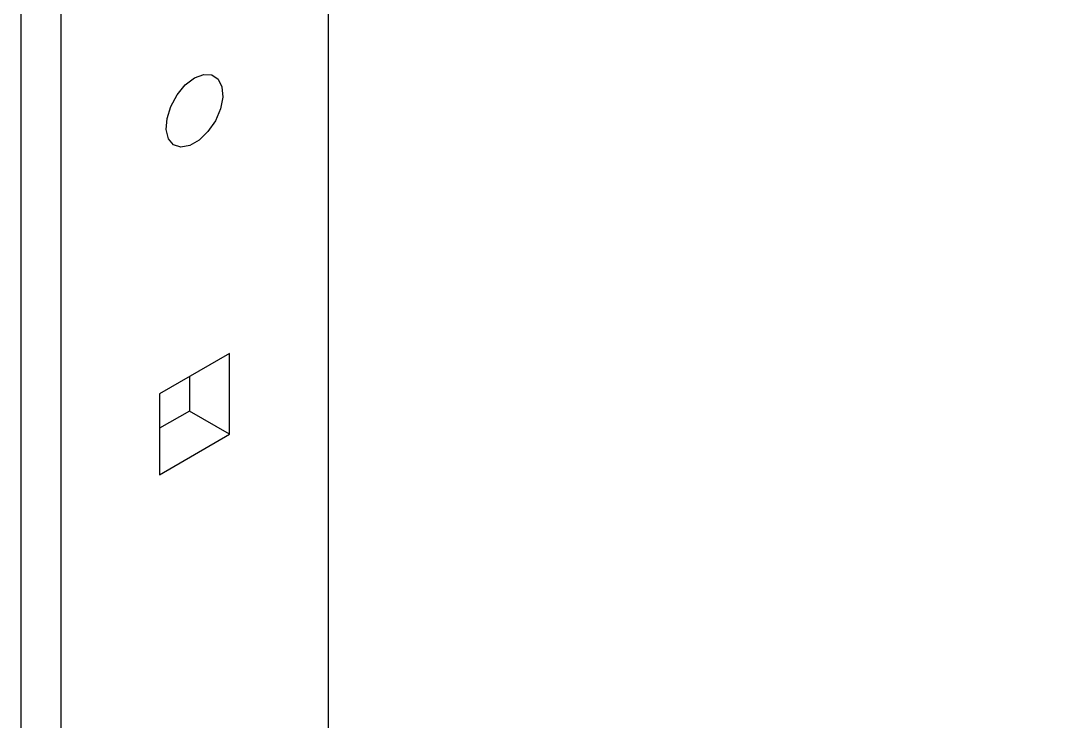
# Model space of a CAD drawing. Extents: x 7 to 113, y 1 to 87.
# Drawn here: x 77.336 to 80.759, y 73.22 to 75.54 of the extents above; entities that cross this region are included whole.
import ezdxf

# ---------------------------------------------------------------- set-up
doc = ezdxf.new("R2010")
doc.units = 0
doc.header["$MEASUREMENT"] = 0
doc.layers.add('OBJECT', color=7, linetype='CONTINUOUS')

msp = doc.modelspace()

# ---------------------------------------------------------------- linework, layer by layer
at = {"layer": 'OBJECT'}
for p, q in [((77.3363, 77.1296), (77.3363, 71.3706)), ((77.4692, 77.0528), (77.4692, 71.4473)), ((78.3531, 76.4039), (78.3531, 71.8974)), ((78.0271, 74.4386), (77.7952, 74.3047)), ((78.0271, 74.1708), (78.0271, 74.4386)), ((77.8942, 74.3619), (77.8942, 74.2475)), ((77.7952, 74.3047), (77.7952, 74.0369)), ((77.8942, 74.2475), (77.7952, 74.1904)), ((78.0271, 74.1708), (77.8942, 74.2475)), ((77.7952, 74.0369), (78.0271, 74.1708))]:
    msp.add_line(p, q, dxfattribs=at)
at = {"layer": 'OBJECT', "flags": 128}
msp.add_lwpolyline([(77.9111, 75.3503), (77.9416, 75.362), (77.9687, 75.3607), (77.9896, 75.3466), (78.002, 75.3211), (78.0045, 75.2871), (77.9969, 75.2482), (77.9801, 75.2086), (77.9557, 75.1727), (77.9266, 75.1443), (77.8957, 75.1265), (77.8665, 75.1212), (77.8422, 75.129), (77.8253, 75.1491), (77.8178, 75.1793), (77.8203, 75.2162), (77.8327, 75.256), (77.8536, 75.2943), (77.8807, 75.3269), (77.9111, 75.3503)], dxfattribs=at)
at = {"layer": 'OBJECT'}
msp.add_open_spline([(82.3978, 73.6574), (82.2116, 73.582), (81.8237, 73.4248), (81.2389, 73.1716), (80.6427, 72.9004), (80.1457, 72.6649), (79.8496, 72.5156), (79.7489, 72.4649)], degree=3, knots=[0, 0, 0, 0, 0.207955, 0.433014, 0.658319, 0.883829, 1, 1, 1, 1], dxfattribs=at)

doc.saveas('drawing.dxf')
